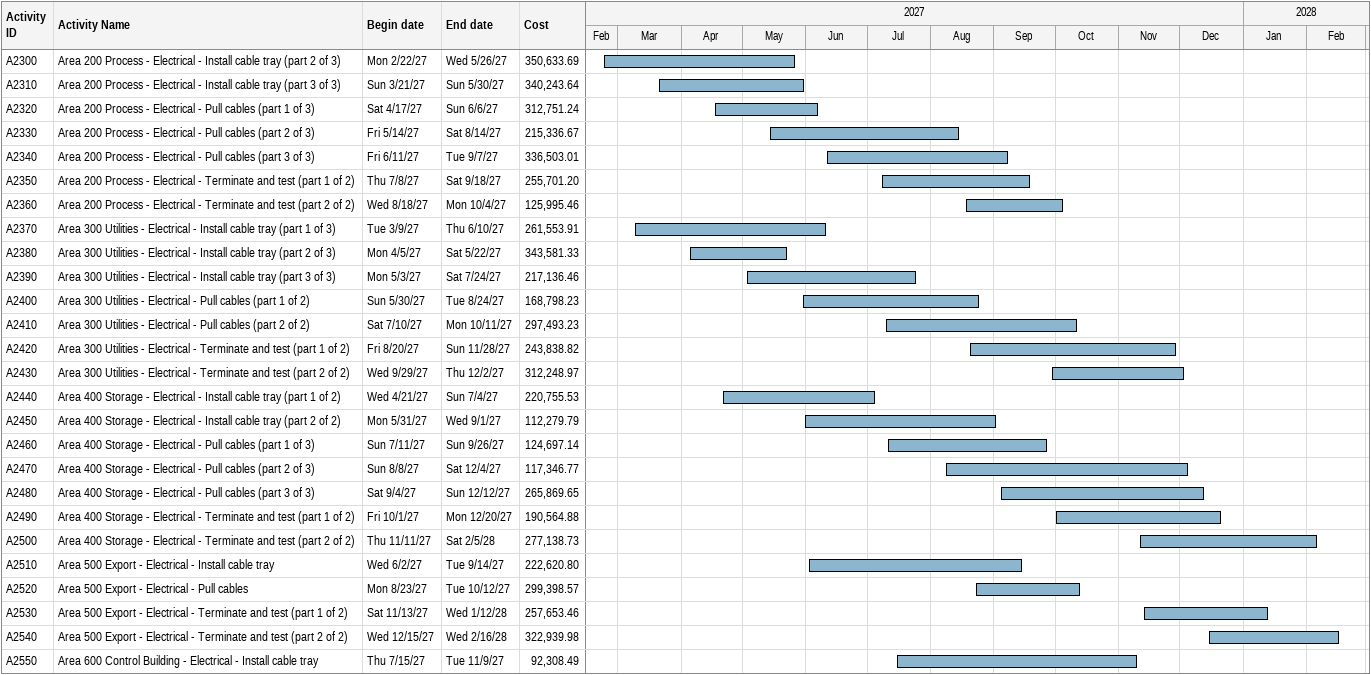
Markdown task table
| ID | Task | Start | Finish | Cost |
|---|---|---|---|---|
| A2300 | Area 200 Process - Electrical - Install cable tray (part 2 of 3) | 2027-02-22 | 2027-05-26 | 350633.69 |
| A2310 | Area 200 Process - Electrical - Install cable tray (part 3 of 3) | 2027-03-21 | 2027-05-30 | 340243.64 |
| A2320 | Area 200 Process - Electrical - Pull cables (part 1 of 3) | 2027-04-17 | 2027-06-06 | 312751.24 |
| A2330 | Area 200 Process - Electrical - Pull cables (part 2 of 3) | 2027-05-14 | 2027-08-14 | 215336.67 |
| A2340 | Area 200 Process - Electrical - Pull cables (part 3 of 3) | 2027-06-11 | 2027-09-07 | 336503.01 |
| A2350 | Area 200 Process - Electrical - Terminate and test (part 1 of 2) | 2027-07-08 | 2027-09-18 | 255701.20 |
| A2360 | Area 200 Process - Electrical - Terminate and test (part 2 of 2) | 2027-08-18 | 2027-10-04 | 125995.46 |
| A2370 | Area 300 Utilities - Electrical - Install cable tray (part 1 of 3) | 2027-03-09 | 2027-06-10 | 261553.91 |
| A2380 | Area 300 Utilities - Electrical - Install cable tray (part 2 of 3) | 2027-04-05 | 2027-05-22 | 343581.33 |
| A2390 | Area 300 Utilities - Electrical - Install cable tray (part 3 of 3) | 2027-05-03 | 2027-07-24 | 217136.46 |
| A2400 | Area 300 Utilities - Electrical - Pull cables (part 1 of 2) | 2027-05-30 | 2027-08-24 | 168798.23 |
| A2410 | Area 300 Utilities - Electrical - Pull cables (part 2 of 2) | 2027-07-10 | 2027-10-11 | 297493.23 |
| A2420 | Area 300 Utilities - Electrical - Terminate and test (part 1 of 2) | 2027-08-20 | 2027-11-28 | 243838.82 |
| A2430 | Area 300 Utilities - Electrical - Terminate and test (part 2 of 2) | 2027-09-29 | 2027-12-02 | 312248.97 |
| A2440 | Area 400 Storage - Electrical - Install cable tray (part 1 of 2) | 2027-04-21 | 2027-07-04 | 220755.53 |
| A2450 | Area 400 Storage - Electrical - Install cable tray (part 2 of 2) | 2027-05-31 | 2027-09-01 | 112279.79 |
| A2460 | Area 400 Storage - Electrical - Pull cables (part 1 of 3) | 2027-07-11 | 2027-09-26 | 124697.14 |
| A2470 | Area 400 Storage - Electrical - Pull cables (part 2 of 3) | 2027-08-08 | 2027-12-04 | 117346.77 |
| A2480 | Area 400 Storage - Electrical - Pull cables (part 3 of 3) | 2027-09-04 | 2027-12-12 | 265869.65 |
| A2490 | Area 400 Storage - Electrical - Terminate and test (part 1 of 2) | 2027-10-01 | 2027-12-20 | 190564.88 |
| A2500 | Area 400 Storage - Electrical - Terminate and test (part 2 of 2) | 2027-11-11 | 2028-02-05 | 277138.73 |
| A2510 | Area 500 Export - Electrical - Install cable tray | 2027-06-02 | 2027-09-14 | 222620.80 |
| A2520 | Area 500 Export - Electrical - Pull cables | 2027-08-23 | 2027-10-12 | 299398.57 |
| A2530 | Area 500 Export - Electrical - Terminate and test (part 1 of 2) | 2027-11-13 | 2028-01-12 | 257653.46 |
| A2540 | Area 500 Export - Electrical - Terminate and test (part 2 of 2) | 2027-12-15 | 2028-02-16 | 322939.98 |
| A2550 | Area 600 Control Building - Electrical - Install cable tray | 2027-07-15 | 2027-11-09 | 92308.49 |
